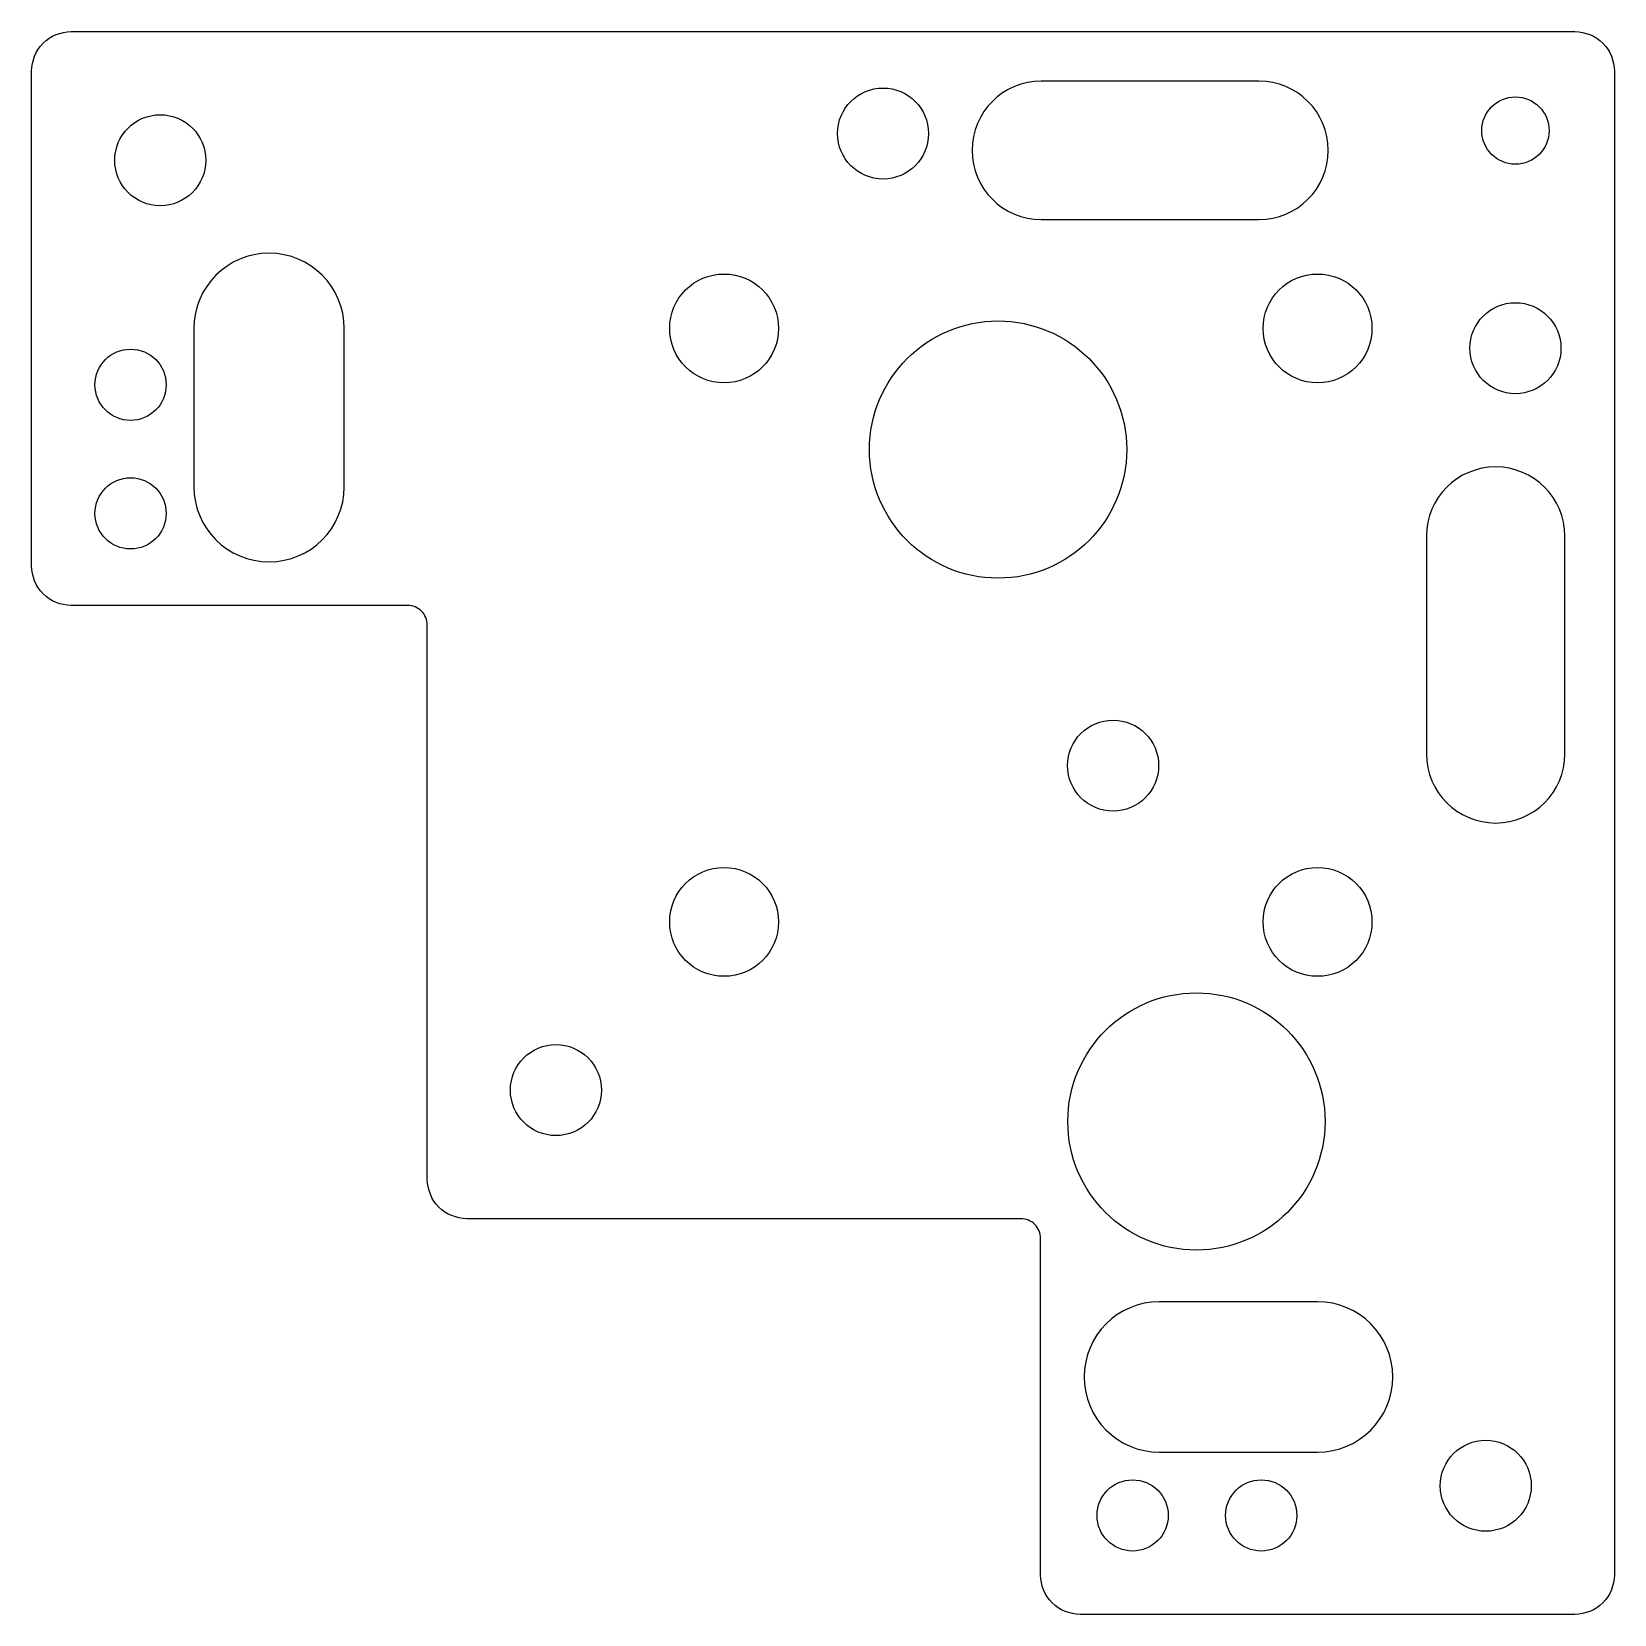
# Model space of a CAD drawing. Header units: millimetres. Extents: x -50 to 30, y -50 to 30.
import ezdxf

# ---------------------------------------------------------------- set-up
doc = ezdxf.new("R2010")
doc.units = ezdxf.units.MM
doc.layers.get('0').update_dxf_attribs({"linetype": 'CONTINUOUS'})

msp = doc.modelspace()

# ---------------------------------------------------------------- linework, layer by layer
for p, q in [((-41.8, 15), (-41.8, 7)), ((-34.2, 7), (-34.2, 15)), ((15, -34.2), (7, -34.2)), ((7, -41.8), (15, -41.8))]:
    msp.add_line(p, q)
for points in [[(1, -48), (1, -31, 0.414214), (0, -30), (-28, -30, -0.414214), (-30, -28), (-30, 0, 0.414214), (-31, 1), (-48, 1, -0.414214), (-50, 3), (-50, 28, -0.414214), (-48, 30), (28, 30, -0.414214), (30, 28), (30, -48, -0.414214), (28, -50), (3, -50, -0.414214)], [(1.036, 27.5, 1), (1.036, 20.5), (12.036, 20.5, 1), (12.036, 27.5)], [(20.5, -6.5, 1), (27.5, -6.5), (27.5, 4.5, 1), (20.5, 4.5)]]:
    msp.add_lwpolyline(points, format="xyb", close=True)
for centre, radius in [((-6.964, 24.851), 2.3), ((25, 25), 1.7), ((-43.5, 23.5), 2.3), ((-15, 15), 2.75), ((15, 15), 2.75), ((25, 14), 2.3), ((-1.15, 8.876), 6.5), ((-45, 12.15), 1.8), ((-45, 5.65), 1.8), ((4.664, -7.099), 2.3), ((-15, -15), 2.75), ((15, -15), 2.75), ((8.876, -25.086), 6.5), ((-23.5, -23.5), 2.3), ((23.5, -43.5), 2.3), ((5.65, -45), 1.8), ((12.15, -45), 1.8)]:
    msp.add_circle(centre, radius)
for centre, start, end in [((-38, 15), 0, 180), ((-38, 7), -180, 0), ((7, -38), 90, 270), ((15, -38), -90, 90)]:
    msp.add_arc(centre, 3.8, start, end)

doc.saveas('drawing.dxf')
